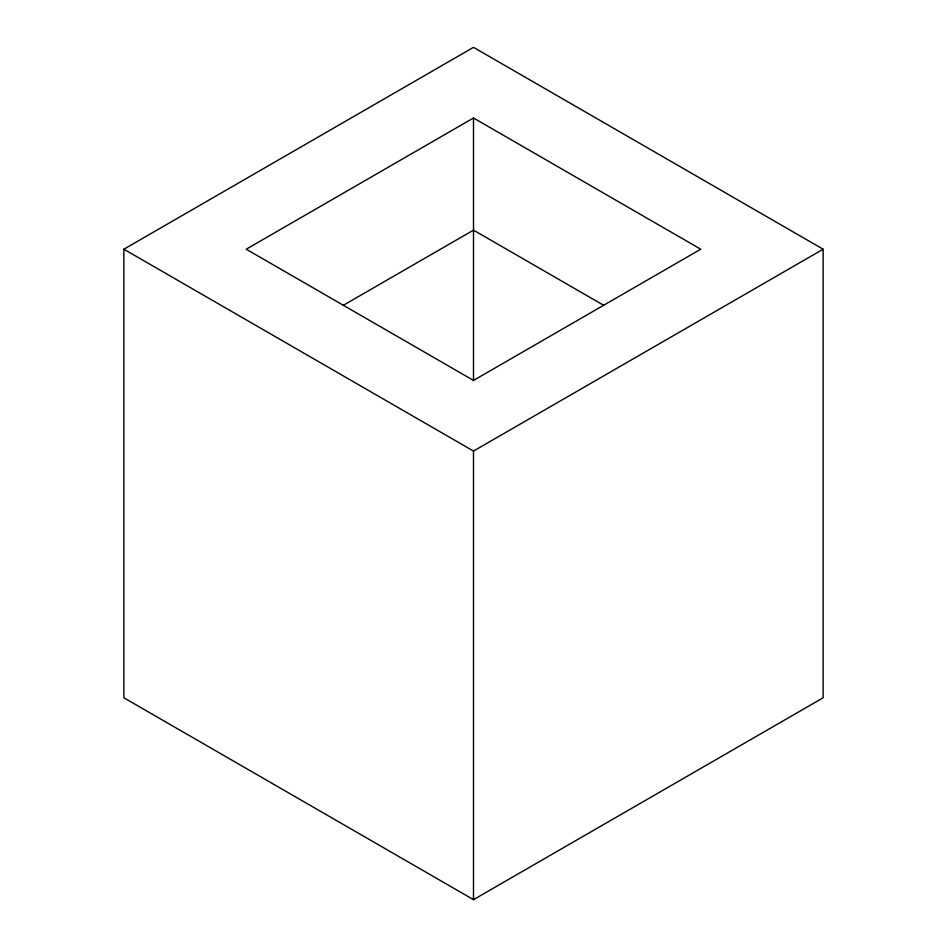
<?xml version="1.0" encoding="UTF-8"?>
<svg xmlns="http://www.w3.org/2000/svg" width="947" height="947" viewBox="0 0 947 947"><rect width="100%" height="100%" fill="white"/><g stroke="black" fill="none" stroke-linecap="round" stroke-linejoin="round"><path stroke-width="1.42" d="M123.868 249.215L473.5 47.35L823.132 249.215L823.132 697.785L473.5 899.65L123.868 697.785L123.868 249.215L473.5 451.068L823.132 249.215M473.5 117.996L246.244 249.215L473.5 380.422L700.756 249.215L473.5 117.996L473.5 380.658M343.276 305.336L473.5 230.145L603.724 305.336M473.5 451.068L473.5 899.65"/></g></svg>
